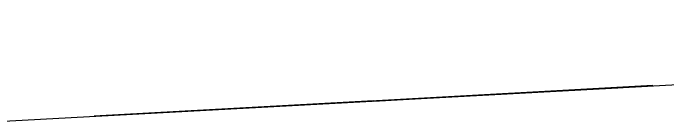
# Model space of a CAD drawing. Header units: millimetres. Extents: x 34038 to 35840, y 10511 to 10922.
# Drawn here: x 34955.072 to 34958.582, y 10792.309 to 10792.918 of the extents above; entities that cross this region are included whole.
import ezdxf

# ---------------------------------------------------------------- set-up
doc = ezdxf.new("R2010")
doc.units = ezdxf.units.MM
for name, color, linetype in [('_0', 7, 'Continuous'), ('GUIA', 7, 'Continuous'), ('PINTURA BRANCA', 7, 'Continuous')]:
    doc.layers.add(name, color=color, linetype=linetype)

msp = doc.modelspace()

# ---------------------------------------------------------------- linework, layer by layer
at = {"layer": '_0'}
for p, q in [((34958.5016, 10792.5298), (34955.5061, 10792.3649)), ((34957.0039, 10792.4467), (34958.5016, 10792.5298)), ((34958.1148, 10792.5073), (34958.3145, 10792.5184)), ((34957.0039, 10792.4474), (34955.5061, 10792.3654))]:
    msp.add_line(p, q, dxfattribs=at)
at = {"layer": 'GUIA', "linetype": 'Continuous'}
msp.add_line((34958.1148, 10792.5073), (34965.499, 10792.918), dxfattribs=at)
at = {"layer": 'PINTURA BRANCA'}
msp.add_line((34954.4699, 10792.3087), (34958.1148, 10792.5073), dxfattribs=at)

doc.saveas('drawing.dxf')
